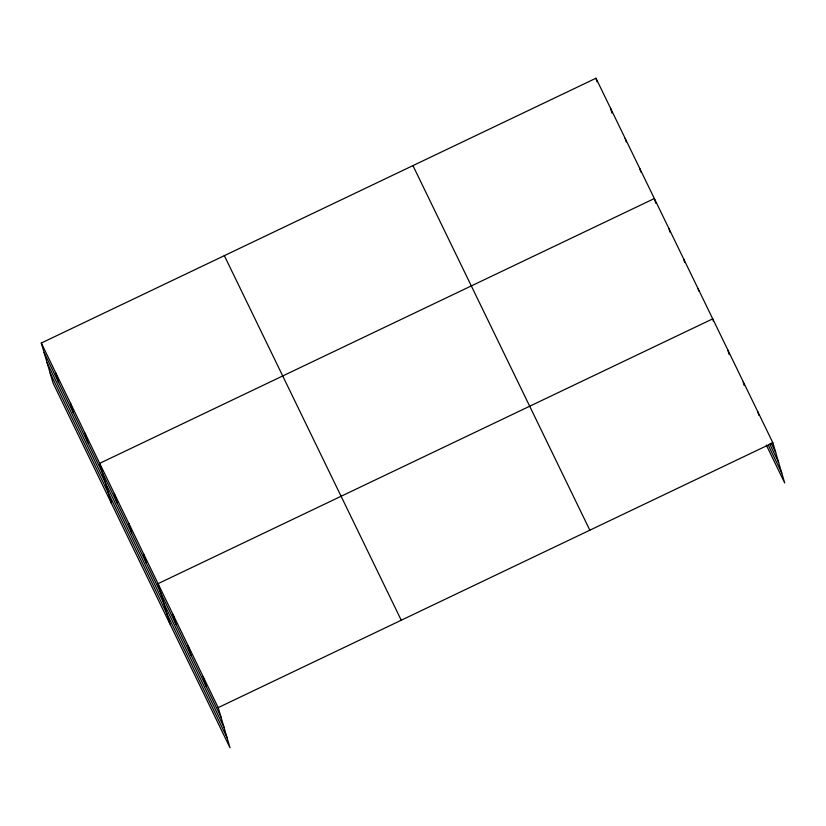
<?xml version="1.0" encoding="UTF-8"?>
<svg xmlns="http://www.w3.org/2000/svg" width="826" height="826" viewBox="0 0 826 826"><rect width="100%" height="100%" fill="white"/><g stroke="black" fill="none" stroke-linecap="round" stroke-linejoin="round"><path stroke-width="1.24" d="M41.3 343.038L218.198 707.614L230.02 747.767L53.122 383.192L41.3 343.038L595.98 78.233L772.878 442.808L784.7 482.962L766.322 445.09M218.198 707.614L772.878 442.808M771.205 443.077L775.666 452.256M769.729 444.027L778.639 462.384M768.356 445.286L781.716 472.833M412.938 165.613L589.836 530.189M224.342 255.647L401.24 620.223M44.077 352.485L220.976 717.061M47.061 362.614L223.96 727.19M50.138 373.063L227.036 737.628M757.845 411.813L758.887 415.364M743.152 382.015L744.195 385.556M727.768 349.842L729.162 354.56M713.427 321.211L712.735 318.846L158.055 583.652L169.877 623.816M698.135 288.77L698.837 291.134M683.546 258.693L684.589 262.234M668.957 228.616L670 232.158M655.751 203.268L654.357 198.539L99.678 463.345L111.5 503.499M639.768 168.463L640.811 172.004M625.168 138.386L626.211 141.927M610.579 108.309L611.963 113.038M595.98 78.233L597.022 81.774M203.165 676.618L205.942 686.065M188.132 645.633L190.909 655.08M173.088 614.647L175.876 624.095M143.456 553.575L146.243 563.022M128.866 523.498L131.644 532.946M114.267 493.421L117.055 502.869M85.078 433.268L87.866 442.715M70.489 403.191L73.266 412.639M55.889 373.115L58.677 382.562"/></g></svg>
